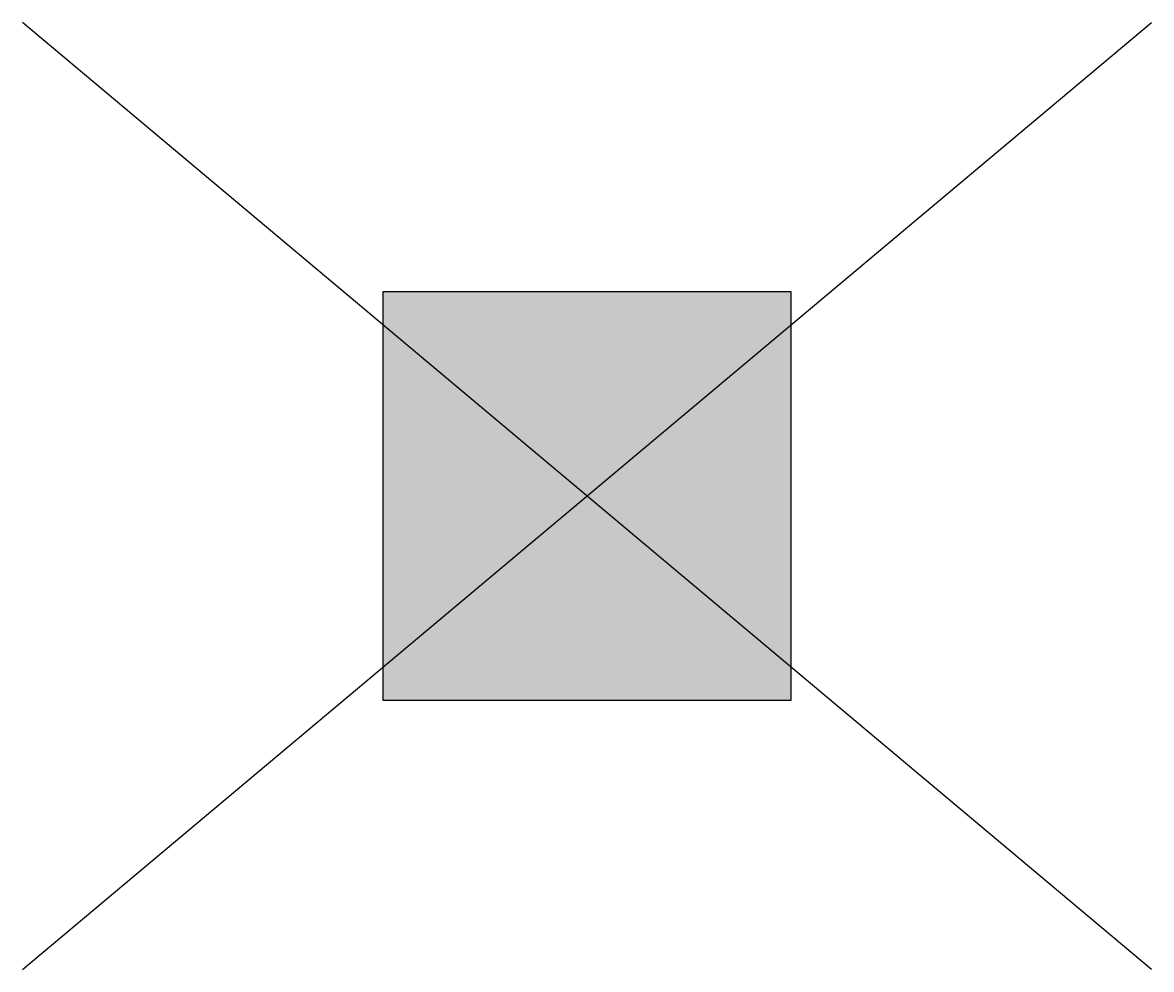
# Model space of a CAD drawing. Header units: metres. Extents: x -0.414 to 0.414, y -0.348 to 0.348.
import ezdxf

# ---------------------------------------------------------------- set-up
doc = ezdxf.new("R2010")
doc.units = ezdxf.units.M

msp = doc.modelspace()

# ---------------------------------------------------------------- hatches: boundary and pattern name
msp.add_hatch(color=256).paths.add_polyline_path([(-0.15, -0.15), (0.15, -0.15), (0.15, 0.15), (-0.15, 0.15)])

# ---------------------------------------------------------------- linework, layer by layer
for p, q in [((-0.41442, -0.34774), (0.41442, 0.34774)), ((0.41442, -0.34774), (-0.41442, 0.34774))]:
    msp.add_line(p, q)
at = {"flags": 128}
msp.add_lwpolyline([(-0.15, -0.15), (0.15, -0.15), (0.15, 0.15), (-0.15, 0.15)], close=True, dxfattribs=at)

doc.saveas('drawing.dxf')
